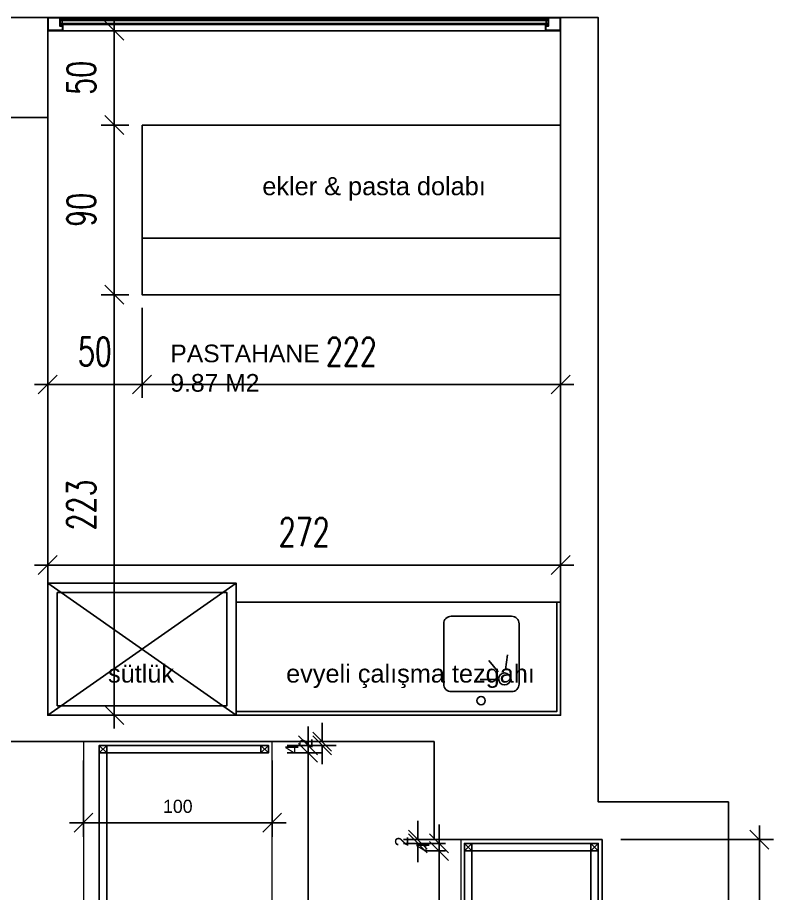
# Model space of a CAD drawing. Header units: centimetres. Extents: x 129282 to 136766, y 26190 to 28185.
# Drawn here: x 130072.1 to 130473.1, y 27717.6 to 28182.2 of the extents above; entities that cross this region are included whole.
import ezdxf

# ---------------------------------------------------------------- set-up
doc = ezdxf.new("R2010")
doc.units = ezdxf.units.CM
doc.header["$LTSCALE"] = 10
doc.header["$MEASUREMENT"] = 0
doc.header["$PDMODE"] = 3
doc.header["$PDSIZE"] = 20
for name, color, linetype in [('141125_RT1$0$xref_4_vitrin_kaplama$0$2DCAM', 4, 'Continuous'), ('141125_RT1$0$xref_4_vitrin_kaplama$0$2DKONST2', 253, 'Continuous'), ('CG TASARIM LOGO', 7, 'Continuous'), ('Kıtc-002 Çizgi', 7, 'Continuous'), ('Kıtc-006 Yazı 001', 1, 'Continuous'), ('Kıtc-040 Detay', 7, 'Continuous'), ('LP-DIMENSION_INT_100', 51, 'Continuous'), ('S2000-002 Çizgi', 7, 'Continuous'), ('SD-YAZI', 233, 'Continuous')]:
    doc.layers.add(name, color=color, linetype=linetype)
doc.layers.add('ARK_AHŞAP', color=45, linetype='Continuous', lineweight=15)
doc.styles.add('GP_A_104_0.00_REV09$0$TRdimension', font='simplex.shx', dxfattribs={"width": 0.7})
doc.styles.get("Standard").update_dxf_attribs({"font": 'arial.ttf'})
doc.styles.add('TAKSİM', font='GOTHIC.TTF', dxfattribs={"height": 7})
doc.dimstyles.new('AR_DIM_100', dxfattribs={"dimtxt": 7, "dimasz": 10, "dimexe": 7.5, "dimexo": 10, "dimgap": 5, "dimtad": 1, "dimtoh": 1, "dimdec": 1, "dimrnd": 0.5, "dimzin": 12, "dimdsep": 46, "dimtxsty": 'TAKSİM', "dimblk": 'OBLIQUE', "dimcen": 0.09, "dimdle": 7.5, "dimclrd": 256, "dimclre": 256, "dimclrt": 7, "dimadec": 0, "dimazin": 0, "dimtfac": 1, "dimtdec": 1, "dimtix": 1, "dimtofl": 0, "dimtmove": 0, "dimatfit": 3, "dimldrblk": 'DOT', "dimfxl": 100, "dimfxlon": 1, "dimtolj": 1, "dimtzin": 0, "dimlwd": -1, "dimlwe": -1, "dimarcsym": 0})
doc.dimstyles.new('GP_A_104_0.00_REV09$0$tr-100', dxfattribs={"dimscale": 100, "dimtxt": 0.15, "dimasz": 0.1, "dimexe": 0.07, "dimexo": 0.07, "dimgap": 0.1, "dimtad": 1, "dimdec": 0, "dimrnd": 0.5, "dimzin": 0, "dimdsep": 46, "dimtxsty": 'GP_A_104_0.00_REV09$0$TRdimension', "dimblk": 'GP_A_104_0.00_REV09$0$_Oblique', "dimcen": 0.2, "dimdle": 0.07, "dimadec": 0, "dimazin": 0, "dimtfac": 1, "dimtdec": 0, "dimtmove": 2, "dimatfit": 3, "dimldrblk": 'GP_A_104_0.00_REV09$0$_Oblique', "dimfxl": 1, "dimtolj": 1, "dimtzin": 0, "dimarcsym": 0})

# ---------------------------------------------------------------- blocks, each defined once
blk = doc.blocks.new('A$C14D17327')
at = {"layer": 'Kıtc-002 Çizgi', "color": 1, "elevation": 0}
blk.add_lwpolyline([(0, 4), (4, 4), (4, 0), (0, 0)], close=True, dxfattribs=at)
for points in [[(0, 4), (4, 0)], [(0, 0), (4, 4)]]:
    blk.add_lwpolyline(points, dxfattribs=at)
blk = doc.blocks.new('GP_A_104_0.00_REV09$0$_Oblique')
at = {"color": 0, "linetype": 'ByBlock', "lineweight": -2}
blk.add_line((-0.5, -0.5), (0.5, 0.5), dxfattribs=at)
blk = doc.blocks.new('*D129')
at = {"color": 0, "lineweight": -2, "transparency": 16777216}
for p, q in [((130123.45, 28118.2), (130123.45, 28182.2)), ((130131.17, 28175.2), (130116.45, 28175.2)), ((130131.17, 28125.2), (130116.45, 28125.2))]:
    blk.add_line(p, q, dxfattribs=at)
at = {"layer": 'Defpoints', "color": 0, "transparency": 16777216}
for p in [(130123.45, 28175.2), (130138.17, 28175.2), (130138.17, 28125.2)]:
    blk.add_point(p, dxfattribs=at)
at = {"color": 0, "lineweight": -2, "transparency": 16777216, "xscale": 10, "yscale": 10, "zscale": 10}
for p, rotation in [((130123.45, 28175.2), 90), ((130123.45, 28125.2), 270)]:
    blk.add_blockref('GP_A_104_0.00_REV09$0$_Oblique', p, dxfattribs=dict(at, rotation=rotation))
at = {"color": 0, "transparency": 16777216, "insert": (130105.95, 28150.2), "char_height": 15, "attachment_point": 5, "rotation": 90, "style": 'GP_A_104_0.00_REV09$0$TRdimension'}
blk.add_mtext('\\A1;50', dxfattribs=at)
blk = doc.blocks.new('*D130')
at = {"color": 0, "lineweight": -2, "transparency": 16777216}
for p, q in [((130123.45, 28132.2), (130123.45, 28028.2)), ((130131.17, 28125.2), (130116.45, 28125.2)), ((130131.17, 28035.2), (130116.45, 28035.2))]:
    blk.add_line(p, q, dxfattribs=at)
at = {"layer": 'Defpoints', "color": 0, "transparency": 16777216}
for p in [(130138.17, 28125.2), (130123.45, 28035.2), (130138.17, 28035.2)]:
    blk.add_point(p, dxfattribs=at)
at = {"color": 0, "lineweight": -2, "transparency": 16777216, "xscale": 10, "yscale": 10, "zscale": 10}
for p, rotation in [((130123.45, 28125.2), 90), ((130123.45, 28035.2), 270)]:
    blk.add_blockref('GP_A_104_0.00_REV09$0$_Oblique', p, dxfattribs=dict(at, rotation=rotation))
at = {"color": 0, "transparency": 16777216, "insert": (130105.95, 28080.2), "char_height": 15, "attachment_point": 5, "rotation": 90, "style": 'GP_A_104_0.00_REV09$0$TRdimension'}
blk.add_mtext('\\A1;90', dxfattribs=at)
blk = doc.blocks.new('*D131')
at = {"color": 0, "lineweight": -2, "transparency": 16777216}
for p, q in [((130123.45, 28042.2), (130123.45, 27805.2)), ((130131.17, 28035.2), (130116.45, 28035.2)), ((130131.17, 27812.2), (130116.45, 27812.2))]:
    blk.add_line(p, q, dxfattribs=at)
at = {"layer": 'Defpoints', "color": 0, "transparency": 16777216}
for p in [(130138.17, 28035.2), (130123.45, 27812.2), (130138.17, 27812.2)]:
    blk.add_point(p, dxfattribs=at)
at = {"color": 0, "lineweight": -2, "transparency": 16777216, "xscale": 10, "yscale": 10, "zscale": 10}
for p, rotation in [((130123.45, 28035.2), 90), ((130123.45, 27812.2), 270)]:
    blk.add_blockref('GP_A_104_0.00_REV09$0$_Oblique', p, dxfattribs=dict(at, rotation=rotation))
at = {"color": 0, "transparency": 16777216, "insert": (130105.95, 27923.7), "char_height": 15, "attachment_point": 5, "rotation": 90, "style": 'GP_A_104_0.00_REV09$0$TRdimension'}
blk.add_mtext('\\A1;223', dxfattribs=at)
blk = doc.blocks.new('*D132')
at = {"color": 0, "lineweight": -2, "transparency": 16777216}
for p, q in [((130088.17, 28028.2), (130088.17, 27980.55)), ((130138.17, 28028.2), (130138.17, 27980.55)), ((130145.17, 27987.55), (130081.17, 27987.55))]:
    blk.add_line(p, q, dxfattribs=at)
at = {"layer": 'Defpoints', "color": 0, "transparency": 16777216}
for p in [(130088.17, 28035.2), (130138.17, 28035.2), (130088.17, 27987.55)]:
    blk.add_point(p, dxfattribs=at)
at = {"color": 0, "lineweight": -2, "transparency": 16777216, "xscale": 10, "yscale": 10, "zscale": 10, "rotation": 180}
blk.add_blockref('GP_A_104_0.00_REV09$0$_Oblique', (130088.17, 27987.55), dxfattribs=at)
at = {"color": 0, "lineweight": -2, "transparency": 16777216, "xscale": 10, "yscale": 10, "zscale": 10}
blk.add_blockref('GP_A_104_0.00_REV09$0$_Oblique', (130138.17, 27987.55), dxfattribs=at)
at = {"color": 0, "transparency": 16777216, "insert": (130113.17, 28005.05), "char_height": 15, "attachment_point": 5, "style": 'GP_A_104_0.00_REV09$0$TRdimension'}
blk.add_mtext('\\A1;50', dxfattribs=at)
blk = doc.blocks.new('*D133')
at = {"color": 0, "lineweight": -2, "transparency": 16777216}
for p, q in [((130138.17, 28028.2), (130138.17, 27980.55)), ((130360.17, 28028.2), (130360.17, 27980.55)), ((130131.17, 27987.55), (130367.17, 27987.55))]:
    blk.add_line(p, q, dxfattribs=at)
at = {"layer": 'Defpoints', "color": 0, "transparency": 16777216}
for p in [(130138.17, 28035.2), (130360.17, 28035.2), (130360.17, 27987.55)]:
    blk.add_point(p, dxfattribs=at)
at = {"color": 0, "lineweight": -2, "transparency": 16777216, "xscale": 10, "yscale": 10, "zscale": 10, "rotation": 180}
blk.add_blockref('GP_A_104_0.00_REV09$0$_Oblique', (130138.17, 27987.55), dxfattribs=at)
at = {"color": 0, "lineweight": -2, "transparency": 16777216, "xscale": 10, "yscale": 10, "zscale": 10}
blk.add_blockref('GP_A_104_0.00_REV09$0$_Oblique', (130360.17, 27987.55), dxfattribs=at)
at = {"color": 0, "transparency": 16777216, "insert": (130249.17, 28005.05), "char_height": 15, "attachment_point": 5, "style": 'GP_A_104_0.00_REV09$0$TRdimension'}
blk.add_mtext('\\A1;222', dxfattribs=at)
blk = doc.blocks.new('*D128')
at = {"color": 0, "lineweight": -2, "transparency": 16777216}
for p, q in [((130088.17, 27867.45), (130088.17, 27898.83)), ((130360.17, 27867.45), (130360.17, 27898.83)), ((130081.17, 27891.83), (130367.17, 27891.83))]:
    blk.add_line(p, q, dxfattribs=at)
at = {"layer": 'Defpoints', "color": 0, "transparency": 16777216}
for p in [(130360.17, 27891.83), (130088.17, 27860.45), (130360.17, 27860.45)]:
    blk.add_point(p, dxfattribs=at)
at = {"color": 0, "lineweight": -2, "transparency": 16777216, "xscale": 10, "yscale": 10, "zscale": 10, "rotation": 180}
blk.add_blockref('GP_A_104_0.00_REV09$0$_Oblique', (130088.17, 27891.83), dxfattribs=at)
at = {"color": 0, "lineweight": -2, "transparency": 16777216, "xscale": 10, "yscale": 10, "zscale": 10}
blk.add_blockref('GP_A_104_0.00_REV09$0$_Oblique', (130360.17, 27891.83), dxfattribs=at)
at = {"color": 0, "transparency": 16777216, "insert": (130224.17, 27909.33), "char_height": 15, "attachment_point": 5, "style": 'GP_A_104_0.00_REV09$0$TRdimension'}
blk.add_mtext('\\A1;272', dxfattribs=at)
blk = doc.blocks.new('A$C72A034B9')
at = {"layer": 'Kıtc-002 Çizgi'}
for p, q in [((11.66, 32.76, 0), (19.47, 33.87, 0)), ((10.43, 28.95, 0), (16.53, 23.94, 0)), ((6.52, 27.29, 0), (6.52, 19.4, 0))]:
    blk.add_line(p, q, dxfattribs=at)
at = {"layer": 'Kıtc-002 Çizgi', "elevation": 0}
blk.add_lwpolyline([(4, 0), (36, 0, 0.414214), (40, 4), (40, 36, 0.414214), (36, 40), (4, 40, 0.414214), (0, 36), (0, 4, 0.414214)], format="xyb", close=True, dxfattribs=at)
at = {"layer": 'Kıtc-002 Çizgi'}
blk.add_circle((6.71, 32.26, 0), 3.19, dxfattribs=at)
blk = doc.blocks.new('_Oblique')
at = {"color": 0, "linetype": 'ByBlock', "lineweight": -2}
blk.add_line((-0.5, -0.5), (0.5, 0.5), dxfattribs=at)
blk = doc.blocks.new('*D134')
at = {"transparency": 16777216}
for p, q in [((130284.43, 27746.2), (130284.43, 27756.2)), ((130297.17, 27746.2), (130276.93, 27746.2)), ((130299.17, 27744.2), (130276.93, 27744.2)), ((130284.43, 27744.2), (130284.43, 27734.2))]:
    blk.add_line(p, q, dxfattribs=at)
at = {"layer": 'Defpoints', "color": 0, "transparency": 16777216}
for p in [(130284.43, 27744.2), (130307.17, 27746.2), (130309.17, 27744.2)]:
    blk.add_point(p, dxfattribs=at)
at = {"transparency": 16777216, "xscale": 10, "yscale": 10, "zscale": 10}
for p, rotation in [((130284.43, 27746.2), 270), ((130284.43, 27744.2), 90)]:
    blk.add_blockref('_Oblique', p, dxfattribs=dict(at, rotation=rotation))
at = {"color": 7, "transparency": 16777216, "insert": (130275.85, 27745.2), "char_height": 7, "attachment_point": 5, "rotation": 90, "style": 'TAKSİM'}
blk.add_mtext('\\A1;2', dxfattribs=at)
blk = doc.blocks.new('_Dot')
at = {"color": 0, "linetype": 'ByBlock', "lineweight": -2}
blk.add_line((-0.5, 0), (-1, 0), dxfattribs=at)
at = {"color": 0, "linetype": 'ByBlock', "const_width": 0.5}
blk.add_lwpolyline([(-0.25, 0, 1), (0.25, 0, 1)], format="xyb", close=True, dxfattribs=at)
blk = doc.blocks.new('*D135')
at = {"transparency": 16777216}
for p, q in [((130295.72, 27744.2), (130295.72, 27754.2)), ((130299.17, 27744.2), (130288.22, 27744.2)), ((130299.17, 27740.2), (130288.22, 27740.2)), ((130295.72, 27740.2), (130295.72, 27730.2))]:
    blk.add_line(p, q, dxfattribs=at)
at = {"layer": 'Defpoints', "color": 0, "transparency": 16777216}
for p in [(130309.17, 27744.2), (130295.72, 27740.2), (130309.17, 27740.2)]:
    blk.add_point(p, dxfattribs=at)
at = {"transparency": 16777216, "xscale": 10, "yscale": 10, "zscale": 10}
for p, rotation in [((130295.72, 27744.2), 270), ((130295.72, 27740.2), 90)]:
    blk.add_blockref('_Oblique', p, dxfattribs=dict(at, rotation=rotation))
at = {"color": 7, "transparency": 16777216, "insert": (130287.13, 27742.2), "char_height": 7, "attachment_point": 5, "rotation": 90, "style": 'TAKSİM'}
blk.add_mtext('\\A1;4', dxfattribs=at)
blk = doc.blocks.new('*D136')
at = {"transparency": 16777216}
for p, q in [((130295.72, 27747.7), (130295.72, 27584.7)), ((130299.17, 27740.2), (130288.22, 27740.2)), ((130299.17, 27592.2), (130288.22, 27592.2))]:
    blk.add_line(p, q, dxfattribs=at)
at = {"layer": 'Defpoints', "color": 0, "transparency": 16777216}
for p in [(130309.17, 27740.2), (130295.72, 27592.2), (130309.17, 27592.2)]:
    blk.add_point(p, dxfattribs=at)
at = {"transparency": 16777216, "xscale": 10, "yscale": 10, "zscale": 10}
for p, rotation in [((130295.72, 27740.2), 90), ((130295.72, 27592.2), 270)]:
    blk.add_blockref('_Oblique', p, dxfattribs=dict(at, rotation=rotation))
at = {"color": 7, "transparency": 16777216, "insert": (130287.04, 27666.2), "char_height": 7, "attachment_point": 5, "rotation": 90, "style": 'TAKSİM'}
blk.add_mtext('\\A1;148', dxfattribs=at)
blk = doc.blocks.new('*D149')
at = {"transparency": 16777216}
for p, q in [((130107.17, 27788.2), (130107.17, 27747.65)), ((130207.17, 27788.2), (130207.17, 27747.65)), ((130099.67, 27755.15), (130214.67, 27755.15))]:
    blk.add_line(p, q, dxfattribs=at)
at = {"layer": 'Defpoints', "color": 0, "transparency": 16777216}
for p in [(130107.17, 27798.2), (130207.17, 27798.2), (130207.17, 27755.15)]:
    blk.add_point(p, dxfattribs=at)
at = {"transparency": 16777216, "xscale": 10, "yscale": 10, "zscale": 10, "rotation": 180}
blk.add_blockref('_Oblique', (130107.17, 27755.15), dxfattribs=at)
at = {"transparency": 16777216, "xscale": 10, "yscale": 10, "zscale": 10}
blk.add_blockref('_Oblique', (130207.17, 27755.15), dxfattribs=at)
at = {"color": 7, "transparency": 16777216, "insert": (130157.17, 27763.82), "char_height": 7, "attachment_point": 5, "style": 'TAKSİM'}
blk.add_mtext('\\A1;100', dxfattribs=at)
blk = doc.blocks.new('*D150')
at = {"transparency": 16777216}
for p, q in [((130233.72, 27798.2), (130233.72, 27808.2)), ((130215.17, 27796.2), (130241.22, 27796.2)), ((130217.17, 27798.2), (130241.22, 27798.2)), ((130233.72, 27796.2), (130233.72, 27786.2))]:
    blk.add_line(p, q, dxfattribs=at)
at = {"layer": 'Defpoints', "color": 0, "transparency": 16777216}
for p in [(130205.17, 27796.2), (130207.17, 27798.2), (130233.72, 27796.2)]:
    blk.add_point(p, dxfattribs=at)
at = {"transparency": 16777216, "xscale": 10, "yscale": 10, "zscale": 10}
for p, rotation in [((130233.72, 27798.2), 270), ((130233.72, 27796.2), 90)]:
    blk.add_blockref('_Oblique', p, dxfattribs=dict(at, rotation=rotation))
at = {"color": 7, "transparency": 16777216, "insert": (130225.13, 27797.2), "char_height": 7, "attachment_point": 5, "rotation": 90, "style": 'TAKSİM'}
blk.add_mtext('\\A1;2', dxfattribs=at)
blk = doc.blocks.new('*D151')
at = {"transparency": 16777216}
for p, q in [((130226.24, 27796.2), (130226.24, 27806.2)), ((130215.17, 27796.2), (130233.74, 27796.2)), ((130215.17, 27792.2), (130233.74, 27792.2)), ((130226.24, 27792.2), (130226.24, 27782.2))]:
    blk.add_line(p, q, dxfattribs=at)
at = {"layer": 'Defpoints', "color": 0, "transparency": 16777216}
for p in [(130205.17, 27796.2), (130205.17, 27792.2), (130226.24, 27792.2)]:
    blk.add_point(p, dxfattribs=at)
at = {"transparency": 16777216, "xscale": 10, "yscale": 10, "zscale": 10}
for p, rotation in [((130226.24, 27796.2), 270), ((130226.24, 27792.2), 90)]:
    blk.add_blockref('_Oblique', p, dxfattribs=dict(at, rotation=rotation))
at = {"color": 7, "transparency": 16777216, "insert": (130217.65, 27794.2), "char_height": 7, "attachment_point": 5, "rotation": 90, "style": 'TAKSİM'}
blk.add_mtext('\\A1;4', dxfattribs=at)
blk = doc.blocks.new('*D152')
at = {"transparency": 16777216}
for p, q in [((130226.24, 27799.7), (130226.24, 27530.7)), ((130215.17, 27792.2), (130233.74, 27792.2)), ((130215.17, 27538.2), (130233.74, 27538.2))]:
    blk.add_line(p, q, dxfattribs=at)
at = {"layer": 'Defpoints', "color": 0, "transparency": 16777216}
for p in [(130205.17, 27792.2), (130205.17, 27538.2), (130226.24, 27538.2)]:
    blk.add_point(p, dxfattribs=at)
at = {"transparency": 16777216, "xscale": 10, "yscale": 10, "zscale": 10}
for p, rotation in [((130226.24, 27792.2), 90), ((130226.24, 27538.2), 270)]:
    blk.add_blockref('_Oblique', p, dxfattribs=dict(at, rotation=rotation))
at = {"color": 7, "transparency": 16777216, "insert": (130217.57, 27665.2), "char_height": 7, "attachment_point": 5, "rotation": 90, "style": 'TAKSİM'}
blk.add_mtext('\\A1;254', dxfattribs=at)
blk = doc.blocks.new('*D168')
at = {"transparency": 16777216}
for p, q in [((130465.57, 27753.7), (130465.57, 27054.7)), ((130392.17, 27746.2), (130473.07, 27746.2)), ((130392.17, 27062.2), (130473.07, 27062.2))]:
    blk.add_line(p, q, dxfattribs=at)
at = {"layer": 'Defpoints', "color": 0, "transparency": 16777216}
for p in [(130382.17, 27746.2), (130382.17, 27062.2), (130465.57, 27062.2)]:
    blk.add_point(p, dxfattribs=at)
at = {"transparency": 16777216, "xscale": 10, "yscale": 10, "zscale": 10}
for p, rotation in [((130465.57, 27746.2), 90), ((130465.57, 27062.2), 270)]:
    blk.add_blockref('_Oblique', p, dxfattribs=dict(at, rotation=rotation))
at = {"color": 7, "transparency": 16777216, "insert": (130456.89, 27404.2), "char_height": 7, "attachment_point": 5, "rotation": 90, "style": 'TAKSİM'}
blk.add_mtext('\\A1;684', dxfattribs=at)

msp = doc.modelspace()

# ---------------------------------------------------------------- linework, layer by layer
for p, q in [((130138.17, 28065.2), (130360.17, 28065.2)), ((130088.17, 27812.2), (130188.17, 27882.2)), ((130088.17, 27882.2), (130188.17, 27812.2))]:
    msp.add_line(p, q)
for points in [[(130138.17, 28125.2), (130360.17, 28125.2), (130360.17, 28035.2), (130138.17, 28035.2)], [(130088.17, 27812.2), (130188.17, 27812.2), (130188.17, 27882.2), (130088.17, 27882.2)], [(130093.17, 27817.2), (130183.17, 27817.2), (130183.17, 27877.2), (130093.17, 27877.2)], [(130188.17, 27812.2), (130360.17, 27812.2), (130360.17, 27872.2), (130188.17, 27872.2)]]:
    msp.add_lwpolyline(points, close=True)
msp.add_lwpolyline([(130188.17, 27814.2), (130358.17, 27814.2), (130358.17, 27872.2)])
msp.add_circle((130317.99, 27819.9, 0), 2.24)
at = {"layer": '141125_RT1$0$xref_4_vitrin_kaplama$0$2DCAM'}
for p, q in [((130351.87, 28182.2), (130096.47, 28182.2)), ((130096.17, 28175.2), (130352.17, 28175.2))]:
    msp.add_line(p, q, dxfattribs=at)
for points in [[(130094.77, 28181.3), (130353.57, 28181.3), (130353.57, 28180.7), (130094.77, 28180.7)], [(130094.77, 28179.1), (130095.77, 28179.1), (130095.77, 28180.7), (130094.77, 28180.7)], [(130353.57, 28180.7), (130352.57, 28180.7), (130352.57, 28179.1), (130353.57, 28179.1)], [(130353.57, 28179.1), (130094.77, 28179.1)], [(130094.77, 28178.5), (130353.57, 28178.5)]]:
    msp.add_lwpolyline(points, dxfattribs=at)
at = {"layer": '141125_RT1$0$xref_4_vitrin_kaplama$0$2DKONST2'}
for points in [[(130089.17, 28182.2), (130088.17, 28182.2), (130088.17, 28175.7), (130088.17, 28175.7), (130088.17, 28175.2), (130096.17, 28175.2), (130096.17, 28177.9), (130094.77, 28177.9), (130094.77, 28181.7), (130096.47, 28181.7), (130096.47, 28182.2), (130089.17, 28182.2)], [(130089.42, 28181.95), (130088.42, 28181.95), (130088.42, 28175.45), (130095.92, 28175.45), (130095.92, 28177.65), (130094.52, 28177.65), (130094.52, 28181.95), (130089.42, 28181.95)], [(130353.57, 28181.7), (130353.57, 28177.9), (130352.17, 28177.9), (130352.17, 28175.2), (130359.17, 28175.2), (130359.17, 28175.2), (130360.17, 28175.2), (130360.17, 28181.7), (130360.17, 28181.7), (130360.17, 28182.2), (130351.87, 28182.2), (130351.87, 28181.7)], [(130353.82, 28181.95), (130353.82, 28177.65), (130352.42, 28177.65), (130352.42, 28175.45), (130358.92, 28175.45), (130358.92, 28175.45), (130359.92, 28175.45), (130359.92, 28181.95)]]:
    msp.add_lwpolyline(points, close=True, dxfattribs=at)
at = {"layer": 'ARK_AHŞAP'}
msp.add_lwpolyline([(130207.17, 27181.25), (130207.17, 27798.2), (130207.17, 27798.2), (130207.17, 27798.2), (130107.17, 27798.2), (130107.17, 27181.25)], dxfattribs=at)
msp.add_lwpolyline([(130382.17, 27746.2), (130307.17, 27746.2), (130307.17, 27411.2), (130382.17, 27411.2)], close=True, dxfattribs=at)
at = {"layer": 'CG TASARIM LOGO'}
for p, q in [((130293.17, 27746.2), (130382.17, 27746.2)), ((130382.17, 27746.2), (130382.17, 27411.2))]:
    msp.add_line(p, q, dxfattribs=at)
for points in [[(130360.17, 27812.2), (130360.17, 28182.2), (130380.17, 28182.2), (130380.17, 27766.2), (130449.17, 27766.2), (130449.17, 27391.2), (130402.17, 27391.2), (130402.17, 27275.2), (130432.17, 27275.2), (130432.17, 27040.2), (130357.17, 27040.2), (130357.17, 26954.2), (130048.17, 26954.2), (130016.17, 26954.2), (130016.17, 26460.2), (130129.17, 26460.2), (130129.17, 26190.2), (129520.17, 26190.2), (129520.17, 26268.2), (129540.17, 26268.2)], [(130068.17, 28129.2), (130068.17, 27798.2), (130293.17, 27798.2)], [(130293.17, 27746.2), (130293.17, 27798.2)]]:
    msp.add_lwpolyline(points, dxfattribs=at)
at = {"layer": 'Kıtc-002 Çizgi', "color": 1}
for points in [[(130119.47, 27796.2), (130201.17, 27796.2), (130201.17, 27792.2), (130119.47, 27792.2)], [(130115.47, 27538.2), (130119.47, 27538.2), (130119.47, 27792.2), (130115.47, 27792.2)]]:
    msp.add_lwpolyline(points, close=True, dxfattribs=at)
at = {"layer": 'Kıtc-002 Çizgi', "color": 1, "elevation": 0}
for points in [[(130313.17, 27744.2), (130376.17, 27744.2), (130376.17, 27740.2), (130313.17, 27740.2)], [(130380.17, 27740.2), (130376.17, 27740.2), (130376.17, 27068.2), (130380.17, 27068.2)]]:
    msp.add_lwpolyline(points, close=True, dxfattribs=at)
at = {"layer": 'Kıtc-002 Çizgi', "color": 1}
msp.add_lwpolyline([(130313.17, 27592.2), (130313.17, 27740.2), (130309.17, 27740.2), (130309.17, 27592.2)], dxfattribs=at)
at = {"layer": 'LP-DIMENSION_INT_100', "color": 2}
msp.add_lwpolyline([(129975.17, 28129.2), (130088.17, 28129.2), (130088.17, 28182.2), (129975.17, 28182.2)], close=True, dxfattribs=at)
msp.add_lwpolyline([(130088.17, 28129.2), (130088.17, 27812.2), (130360.17, 27812.2)], dxfattribs=at)

# ---------------------------------------------------------------- block references
at = {"layer": 'Kıtc-040 Detay', "xscale": -1, "rotation": 180}
for p in [(130115.47, 27796.2, 0), (130201.17, 27796.2, 0), (130309.17, 27744.2, 0), (130376.17, 27744.2, 0)]:
    msp.add_blockref('A$C14D17327', p, dxfattribs=at)
at = {"layer": 'S2000-002 Çizgi', "xscale": -1, "rotation": 270}
msp.add_blockref('A$C72A034B9', (130298.18, 27824.69, 0), dxfattribs=at)

# ---------------------------------------------------------------- texts
at = {"layer": 'Kıtc-006 Yazı 001'}
for s, p in [('ekler & pasta dolabı', (130201.98, 28087.98)), ('sütlük', (130120.15, 27829.49)), ('evyeli çalışma tezgahı', (130214.6, 27829.49))]:
    msp.add_text(s, height=9.6, dxfattribs=at).set_placement(p)
at = {"layer": 'SD-YAZI', "color": 2, "insert": (130153.19, 27983.64), "char_height": 9.36, "attachment_point": 7}
msp.add_mtext_dynamic_manual_height_columns('\\pt37.44;PASTAHANE \\P9.87 M2', width=1669.2448, gutter_width=60, heights=[0], dxfattribs=at)

# ---------------------------------------------------------------- dimensions: what is measured, and where the dimension line sits
for base, p1, p2, dimstyle, override, picture, middle in [((130123.45, 28175.2), (130138.17, 28125.2), (130138.17, 28175.2), 'GP_A_104_0.00_REV09$0$tr-100', {"dimfxl": 100, "dimfxlon": 1}, '*D129', (130105.95, 28150.2)), ((130123.45, 28035.2), (130138.17, 28125.2), (130138.17, 28035.2), 'GP_A_104_0.00_REV09$0$tr-100', {"dimfxl": 100, "dimfxlon": 1}, '*D130', (130105.95, 28080.2)), ((130123.45, 27812.2), (130138.17, 28035.2), (130138.17, 27812.2), 'GP_A_104_0.00_REV09$0$tr-100', {"dimfxl": 100, "dimfxlon": 1}, '*D131', (130105.95, 27923.7)), ((130226.24, 27538.2), (130205.17, 27792.2), (130205.17, 27538.2), 'AR_DIM_100', {"dimtmove": 1}, '*D152', (130217.57, 27665.2)), ((130295.72, 27592.2), (130309.17, 27740.2), (130309.17, 27592.2), 'AR_DIM_100', {"dimtmove": 1}, '*D136', (130287.04, 27666.2))]:
    dim = msp.add_linear_dim(base=base, p1=p1, p2=p2, angle=90, dimstyle=dimstyle, override=override)
    dim.commit()
    dim.dimension.update_dxf_attribs({"geometry": picture, "text_midpoint": middle})
for base, p1, p2, picture, middle in [((130088.17, 27987.55), (130138.17, 28035.2), (130088.17, 28035.2), '*D132', (130113.17, 28005.05)), ((130360.17, 27987.55), (130138.17, 28035.2), (130360.17, 28035.2), '*D133', (130249.17, 28005.05)), ((130360.17, 27891.83), (130088.17, 27860.45), (130360.17, 27860.45), '*D128', (130224.17, 27909.33))]:
    dim = msp.add_linear_dim(base=base, p1=p1, p2=p2, dimstyle='GP_A_104_0.00_REV09$0$tr-100', override={"dimfxl": 100, "dimfxlon": 1})
    dim.commit()
    dim.dimension.update_dxf_attribs({"geometry": picture, "text_midpoint": middle})
for base, p1, p2, picture, middle in [((130233.72, 27796.2), (130207.17, 27798.2), (130205.17, 27796.2), '*D150', (130225.13, 27797.2)), ((130226.24, 27792.2), (130205.17, 27796.2), (130205.17, 27792.2), '*D151', (130217.65, 27794.2)), ((130284.43, 27744.2), (130307.17, 27746.2), (130309.17, 27744.2), '*D134', (130275.85, 27745.2)), ((130295.72, 27740.2), (130309.17, 27744.2), (130309.17, 27740.2), '*D135', (130287.13, 27742.2)), ((130465.57, 27062.2), (130382.17, 27746.2), (130382.17, 27062.2), '*D168', (130456.89, 27404.2))]:
    dim = msp.add_linear_dim(base=base, p1=p1, p2=p2, angle=90, dimstyle='AR_DIM_100')
    dim.commit()
    dim.dimension.update_dxf_attribs({"geometry": picture, "text_midpoint": middle})
dim = msp.add_linear_dim(base=(130207.17, 27755.15), p1=(130107.17, 27798.2), p2=(130207.17, 27798.2), dimstyle='AR_DIM_100')
dim.commit()
dim.dimension.update_dxf_attribs({"geometry": '*D149', "text_midpoint": (130157.17, 27763.82)})

doc.saveas('drawing.dxf')
